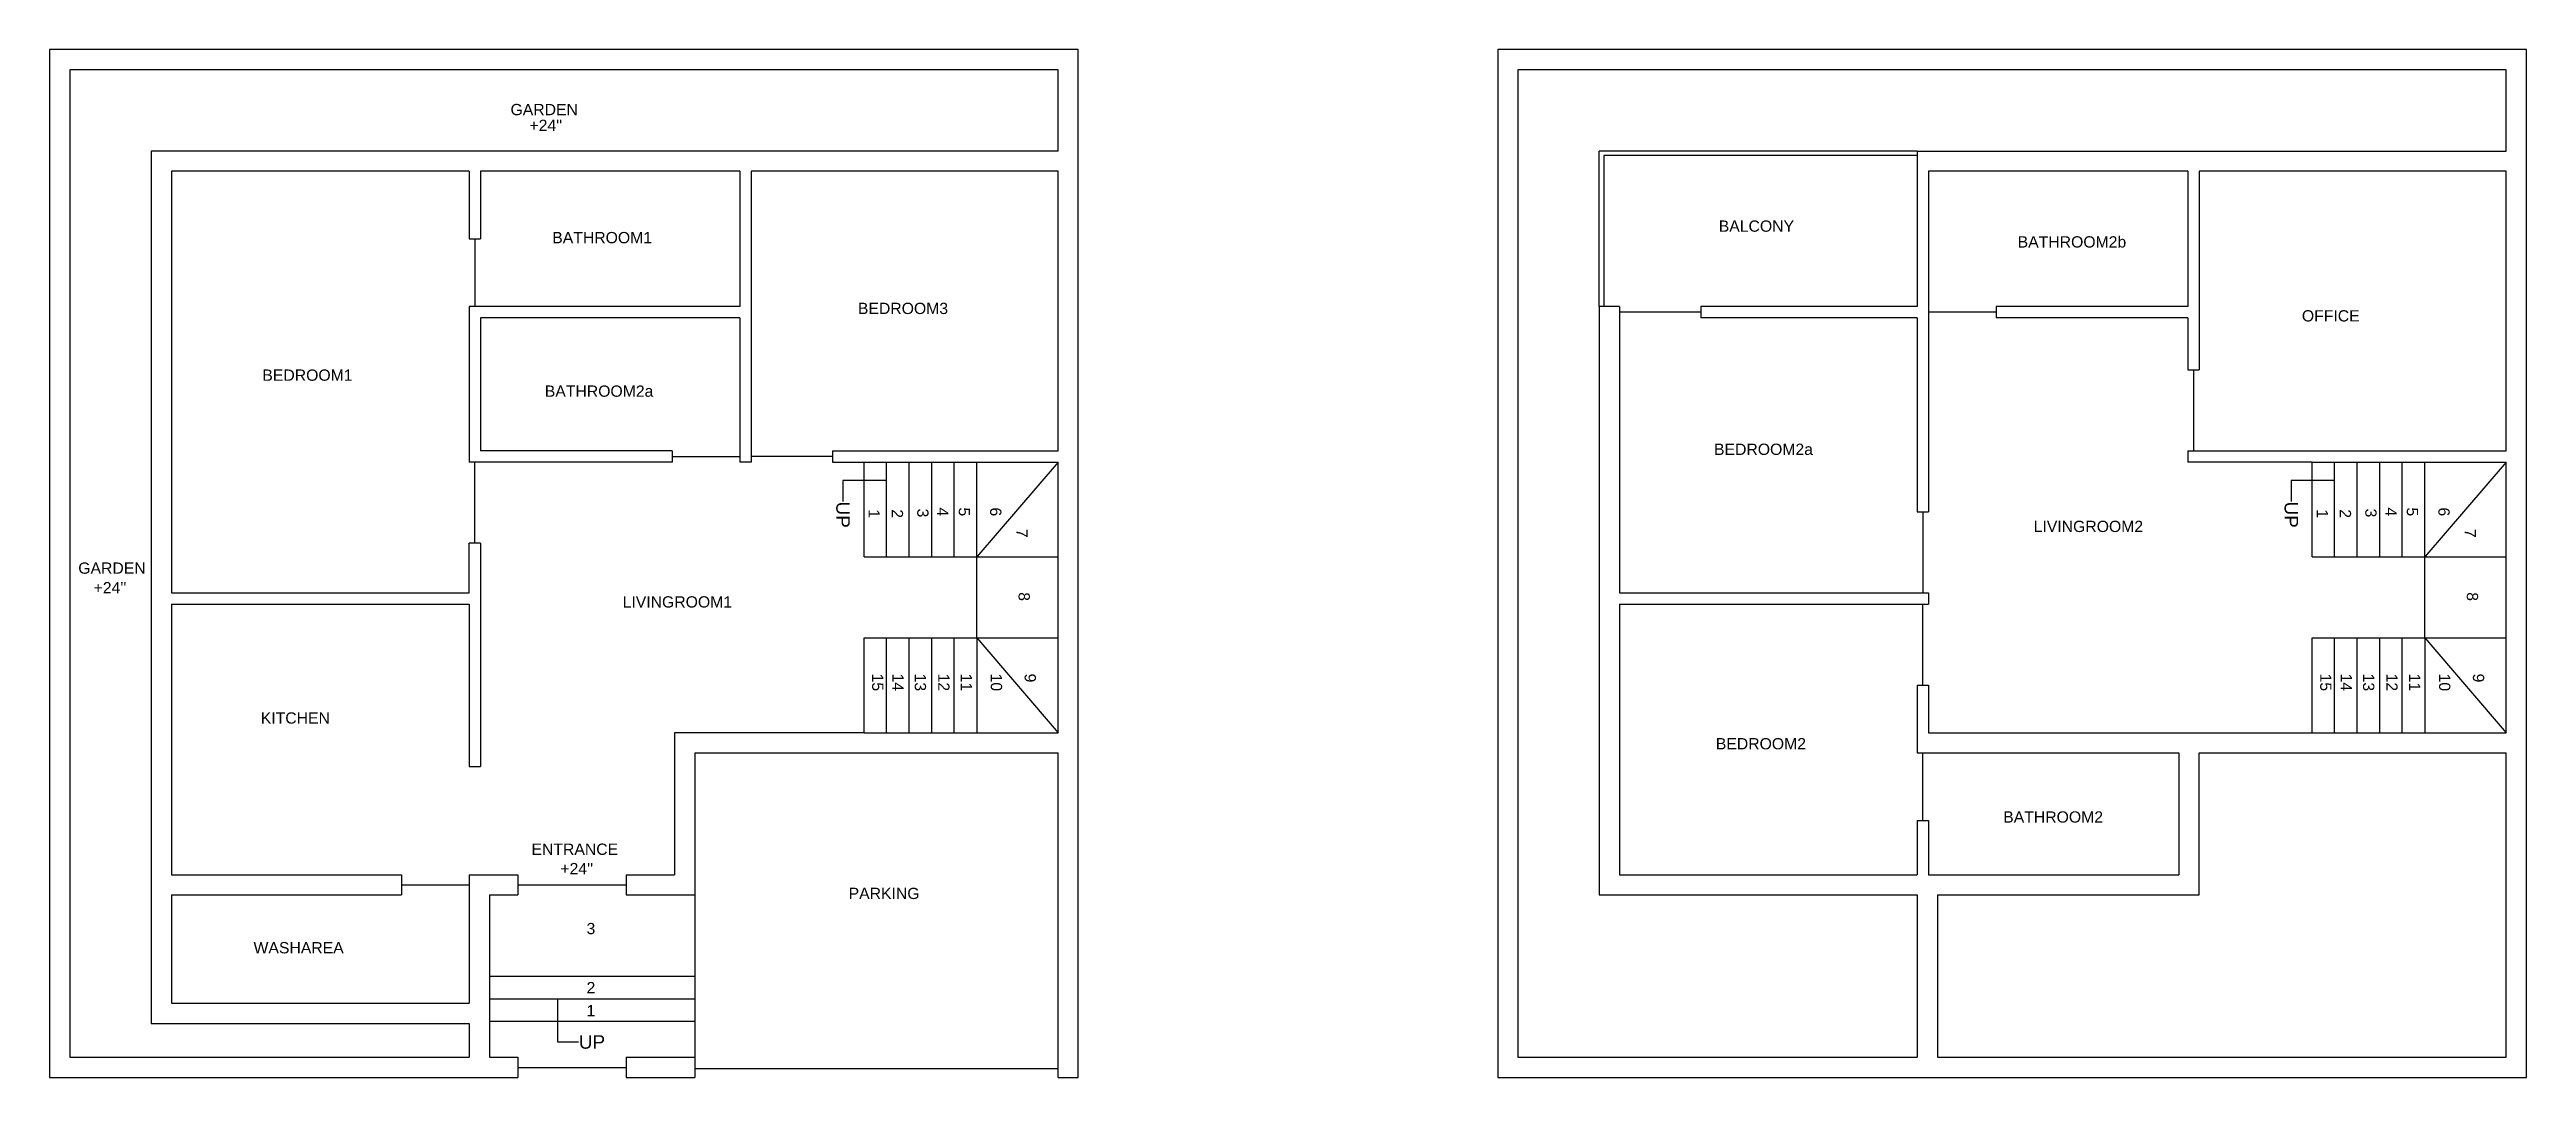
# Model space of a CAD drawing. Header units: feet. Extents: x 22 to 1120, y 10 to 466.
import ezdxf
from ezdxf import colors
from ezdxf.entities.mleader import LeaderData, LeaderLine
from ezdxf.math import Vec2, Vec3

# ---------------------------------------------------------------- set-up
doc = ezdxf.new("R2010")
doc.units = ezdxf.units.FT
doc.header["$MEASUREMENT"] = 0
for name, color, linetype in [('Balcony', 7, 'Continuous'), ('BathRoom1', 7, 'Continuous'), ('BathRoom2', 7, 'Continuous'), ('BathRoom2a', 7, 'Continuous'), ('BathRoom2b', 7, 'Continuous'), ('BedRoom1', 7, 'Continuous'), ('BedRoom2', 7, 'Continuous'), ('BedRoom2a', 7, 'Continuous'), ('BedRoom3', 7, 'Continuous'), ('Boundary', 7, 'Continuous'), ('Door2.6fD.Panel', 7, 'Continuous'), ('Door3fD.Panel', 7, 'Continuous'), ('Door4fD.Panel', 7, 'Continuous'), ('Entrance_Staircase', 7, 'Continuous'), ('Entrance_Staircase_wall', 7, 'Continuous'), ('Garden', 7, 'Continuous'), ('Kitchen', 7, 'Continuous'), ('LivingRoom1', 7, 'Continuous'), ('LivingRoom2', 7, 'Continuous'), ('Main_gate', 7, 'Continuous'), ('Office', 7, 'Continuous'), ('Parking', 7, 'Continuous'), ('Staircase', 7, 'Continuous'), ('Staircase_innerwall', 7, 'Continuous'), ('Staircase_outertwall', 7, 'Continuous'), ('WashArea', 7, 'Continuous')]:
    doc.layers.add(name, color=color, linetype=linetype)
doc.styles.get("Standard").update_dxf_attribs({"font": 'arial.ttf'})

msp = doc.modelspace()

# ---------------------------------------------------------------- linework, layer by layer
at = {"layer": 'Balcony'}
for p, q in [((849.8, 421), (708.8, 421)), ((708.8, 352), (708.8, 421)), ((849.8, 419), (710.8, 419)), ((710.8, 419), (710.8, 352)), ((849.8, 421), (849.8, 352)), ((717.8, 352), (708.8, 352)), ((849.8, 352), (753.8, 352)), ((753.8, 352), (753.8, 347))]:
    msp.add_line(p, q, dxfattribs=at)
at = {"layer": 'BathRoom1'}
for p, q in [((327.9, 412), (212.9, 412)), ((212.9, 412), (212.9, 382)), ((327.9, 412), (327.9, 352)), ((207.9, 382), (212.9, 382)), ((327.9, 352), (207.9, 352))]:
    msp.add_line(p, q, dxfattribs=at)
at = {"layer": 'BathRoom2'}
for p, q in [((849.8, 154), (965.8, 154)), ((965.8, 154), (965.8, 100)), ((849.8, 124), (854.8, 124)), ((854.8, 124), (854.8, 100)), ((854.8, 100), (965.8, 100))]:
    msp.add_line(p, q, dxfattribs=at)
at = {"layer": 'BathRoom2a'}
for p, q in [((327.9, 347), (212.9, 347)), ((212.9, 347), (212.9, 288)), ((327.9, 347), (327.9, 283)), ((297.9, 288), (212.9, 288)), ((297.9, 288), (297.9, 283))]:
    msp.add_line(p, q, dxfattribs=at)
at = {"layer": 'BathRoom2b'}
for p, q in [((969.8, 412), (854.8, 412)), ((854.8, 412), (854.8, 347)), ((969.8, 412), (969.8, 352)), ((969.8, 352), (884.8, 352)), ((884.8, 352), (884.8, 347))]:
    msp.add_line(p, q, dxfattribs=at)
at = {"layer": 'BedRoom1'}
for p, q in [((207.9, 412), (75.9, 412)), ((75.9, 412), (75.9, 225)), ((207.9, 412), (207.9, 382)), ((207.9, 352), (207.9, 288)), ((207.9, 288), (207.9, 283)), ((212.9, 247), (207.9, 247)), ((207.9, 225), (207.9, 247)), ((75.9, 225), (207.9, 225))]:
    msp.add_line(p, q, dxfattribs=at)
at = {"layer": 'BedRoom2'}
for p, q in [((717.8, 220), (717.8, 100)), ((717.8, 220), (854.8, 220)), ((849.8, 184), (849.8, 154)), ((849.8, 184), (854.8, 184)), ((849.8, 124), (849.8, 100)), ((717.8, 100), (849.8, 100))]:
    msp.add_line(p, q, dxfattribs=at)
at = {"layer": 'BedRoom2a'}
for p, q in [((717.8, 352), (717.8, 225)), ((849.8, 347), (753.8, 347)), ((849.8, 347), (849.8, 261)), ((849.8, 261), (854.8, 261)), ((717.8, 225), (854.8, 225))]:
    msp.add_line(p, q, dxfattribs=at)
at = {"layer": 'BedRoom3'}
for p, q in [((468.9, 412), (332.9, 412)), ((332.9, 412), (332.9, 283)), ((468.9, 288), (468.9, 412)), ((368.9, 288), (368.9, 283)), ((368.9, 288), (468.9, 288)), ((332.9, 283), (327.9, 283))]:
    msp.add_line(p, q, dxfattribs=at)
at = {"layer": 'Boundary'}
for p, q in [((477.9, 466), (21.9, 466)), ((21.9, 466), (21.9, 10)), ((477.9, 10), (477.9, 466)), ((1119.8, 466), (663.8, 466)), ((663.8, 466), (663.8, 10)), ((1119.8, 10), (1119.8, 466)), ((1110.8, 457), (672.8, 457)), ((672.8, 457), (672.8, 19)), ((1110.8, 421), (1110.8, 457)), ((849.8, 421), (1110.8, 421)), ((708.8, 352), (708.8, 91)), ((974.8, 91), (974.8, 154)), ((974.8, 154), (1110.8, 154)), ((1110.8, 19), (1110.8, 154)), ((708.8, 91), (849.8, 91)), ((849.8, 91), (849.8, 19)), ((858.8, 91), (858.8, 19)), ((858.8, 91), (974.8, 91)), ((229.4, 19), (229.4, 10)), ((277.4, 19), (277.4, 10)), ((277.4, 19), (307.9, 19)), ((307.9, 19), (307.9, 10)), ((672.8, 19), (849.8, 19)), ((858.8, 19), (1110.8, 19)), ((21.9, 10), (229.4, 10)), ((277.4, 10), (307.9, 10)), ((468.9, 10), (477.9, 10)), ((663.8, 10), (1119.8, 10))]:
    msp.add_line(p, q, dxfattribs=at)
at = {"layer": 'Door2.6fD.Panel'}
for p, q in [((210.4, 382), (210.4, 352)), ((884.8, 349.5), (854.8, 349.5)), ((297.9, 285.5), (327.9, 285.5)), ((852.3, 124), (852.3, 154)), ((177.9, 95.5), (207.9, 95.5))]:
    msp.add_line(p, q, dxfattribs=at)
at = {"layer": 'Door3fD.Panel'}
for p, q in [((753.8, 349.5), (717.8, 349.5)), ((972.3, 324), (972.3, 288)), ((368.9, 285.5), (332.9, 285.5)), ((210.4, 247), (210.4, 283)), ((852.3, 261), (852.3, 225)), ((852.3, 184), (852.3, 220))]:
    msp.add_line(p, q, dxfattribs=at)
at = {"layer": 'Door4fD.Panel'}
msp.add_line((229.4, 95.5), (277.4, 95.5), dxfattribs=at)
at = {"layer": 'Entrance_Staircase'}
for p, q in [((307.9, 91), (307.9, 19)), ((216.9, 55), (307.9, 55)), ((216.9, 45), (307.9, 45)), ((216.9, 35), (307.9, 35))]:
    msp.add_line(p, q, dxfattribs=at)
at = {"layer": 'Entrance_Staircase_wall'}
for p, q in [((298.9, 163), (298.9, 100)), ((207.9, 100), (229.4, 100)), ((229.4, 100), (229.4, 91)), ((277.4, 100), (298.9, 100)), ((277.4, 100), (277.4, 91)), ((216.9, 91), (216.9, 19)), ((216.9, 91), (229.4, 91)), ((277.4, 91), (307.9, 91))]:
    msp.add_line(p, q, dxfattribs=at)
at = {"layer": 'Garden'}
for p, q in [((468.9, 457), (30.9, 457)), ((30.9, 457), (30.9, 19)), ((468.9, 421), (468.9, 457)), ((207.9, 421), (66.9, 421)), ((66.9, 421), (66.9, 34)), ((468.9, 421), (207.9, 421)), ((66.9, 34), (207.9, 34)), ((207.9, 34), (207.9, 19)), ((30.9, 19), (207.9, 19))]:
    msp.add_line(p, q, dxfattribs=at)
at = {"layer": 'Kitchen'}
for p, q in [((75.9, 220), (75.9, 100)), ((75.9, 220), (207.9, 220)), ((207.9, 220), (207.9, 148)), ((207.9, 148), (212.9, 148)), ((75.9, 100), (177.9, 100))]:
    msp.add_line(p, q, dxfattribs=at)
at = {"layer": 'LivingRoom1'}
for p, q in [((297.9, 283), (207.9, 283)), ((212.9, 247), (212.9, 148)), ((382.9, 163), (298.9, 163))]:
    msp.add_line(p, q, dxfattribs=at)
at = {"layer": 'LivingRoom2'}
for p, q in [((854.8, 347), (854.8, 261)), ((969.8, 347), (884.8, 347)), ((969.8, 347), (969.8, 324)), ((969.8, 288), (969.8, 283)), ((1024.8, 283), (969.8, 283)), ((854.8, 225), (854.8, 220)), ((854.8, 184), (854.8, 163)), ((854.8, 163), (1024.8, 163))]:
    msp.add_line(p, q, dxfattribs=at)
at = {"layer": 'Main_gate'}
for p, q in [((229.4, 14.5), (277.4, 14.5)), ((307.9, 14), (468.9, 14))]:
    msp.add_line(p, q, dxfattribs=at)
at = {"layer": 'Office'}
for p, q in [((1110.8, 412), (974.8, 412)), ((974.8, 412), (974.8, 324)), ((1110.8, 288), (1110.8, 412)), ((969.8, 324), (974.8, 324)), ((969.8, 288), (1110.8, 288))]:
    msp.add_line(p, q, dxfattribs=at)
at = {"layer": 'Parking'}
for p, q in [((307.9, 154), (307.9, 91)), ((307.9, 154), (468.9, 154)), ((468.9, 10), (468.9, 154)), ((216.9, 19), (229.4, 19))]:
    msp.add_line(p, q, dxfattribs=at)
at = {"layer": 'Staircase'}
for p, q in [((382.9, 241), (382.9, 283)), ((392.9, 241), (392.9, 283)), ((402.9, 241), (402.9, 283)), ((412.9, 241), (412.9, 283)), ((422.9, 241), (422.9, 283)), ((468.9, 283), (432.9, 241)), ((432.9, 241), (432.9, 283)), ((1024.8, 241), (1024.8, 283)), ((1034.8, 241), (1034.8, 283)), ((1044.8, 241), (1044.8, 283)), ((1054.8, 241), (1054.8, 283)), ((1064.8, 241), (1064.8, 283)), ((1110.8, 283), (1074.8, 241)), ((1074.8, 241), (1074.8, 283)), ((432.9, 241), (468.9, 241)), ((1074.8, 241), (1110.8, 241)), ((382.9, 163), (382.9, 205)), ((392.9, 163), (392.9, 205)), ((402.9, 163), (402.9, 205)), ((412.9, 163), (412.9, 205)), ((422.9, 163), (422.9, 205)), ((432.9, 205), (468.9, 163)), ((432.9, 205), (468.9, 205)), ((432.9, 205), (432.9, 163)), ((1024.8, 163), (1024.8, 205)), ((1034.8, 163), (1034.8, 205)), ((1044.8, 163), (1044.8, 205)), ((1054.8, 163), (1054.8, 205)), ((1064.8, 163), (1064.8, 205)), ((1074.8, 205), (1110.8, 163)), ((1074.8, 205), (1110.8, 205)), ((1074.8, 205), (1074.8, 163))]:
    msp.add_line(p, q, dxfattribs=at)
at = {"layer": 'Staircase_innerwall'}
for p, q in [((382.9, 241), (432.9, 241)), ((432.9, 205), (432.9, 241)), ((1024.8, 241), (1074.8, 241)), ((1074.8, 205), (1074.8, 241)), ((382.9, 205), (432.9, 205)), ((1024.8, 205), (1074.8, 205))]:
    msp.add_line(p, q, dxfattribs=at)
at = {"layer": 'Staircase_outertwall'}
for p, q in [((368.9, 283), (468.9, 283)), ((468.9, 163), (468.9, 283)), ((1024.8, 283), (1110.8, 283)), ((1110.8, 163), (1110.8, 283)), ((382.9, 163), (468.9, 163)), ((1024.8, 163), (1110.8, 163))]:
    msp.add_line(p, q, dxfattribs=at)
at = {"layer": 'WashArea'}
for p, q in [((177.9, 100), (177.9, 91)), ((207.9, 100), (207.9, 43)), ((75.9, 91), (75.9, 43)), ((75.9, 91), (177.9, 91)), ((75.9, 43), (207.9, 43))]:
    msp.add_line(p, q, dxfattribs=at)

# ---------------------------------------------------------------- texts
at = {"layer": 'Balcony', "insert": (761.8, 390.2), "char_height": 5, "width": 33.942, "attachment_point": 1}
msp.add_mtext('BALCONY', dxfattribs=at)
at = {"layer": 'BathRoom1', "insert": (244.7, 385.1), "char_height": 5, "width": 33.801, "attachment_point": 1}
msp.add_mtext('BATHROOM1', dxfattribs=at)
at = {"layer": 'BathRoom2', "insert": (887.9, 128.1), "char_height": 5, "width": 33.942, "attachment_point": 1}
msp.add_mtext('BATHROOM2', dxfattribs=at)
at = {"layer": 'BathRoom2a', "insert": (241.4, 317), "char_height": 5, "width": 33.942, "attachment_point": 1}
msp.add_mtext('BATHROOM2a', dxfattribs=at)
at = {"layer": 'BathRoom2b', "insert": (894.3, 383.2), "char_height": 5, "width": 33.942, "attachment_point": 1}
msp.add_mtext('BATHROOM2b', dxfattribs=at)
at = {"layer": 'BedRoom1', "insert": (116.2, 324.1), "char_height": 5, "width": 33.942, "attachment_point": 1}
msp.add_mtext('BEDROOM1', dxfattribs=at)
at = {"layer": 'BedRoom2', "insert": (760.5, 160.6), "char_height": 5, "width": 33.942, "attachment_point": 1}
msp.add_mtext('BEDROOM2', dxfattribs=at)
at = {"layer": 'BedRoom2a', "insert": (759.7, 291.2), "char_height": 5, "width": 33.942, "attachment_point": 1}
msp.add_mtext('BEDROOM2a', dxfattribs=at)
at = {"layer": 'BedRoom3', "insert": (380.2, 353.7), "char_height": 5, "width": 33.942, "attachment_point": 1}
msp.add_mtext('BEDROOM3', dxfattribs=at)
at = {"layer": 'Entrance_Staircase', "char_height": 5, "width": 33.942, "attachment_point": 1}
for s, insert in [("+24''", (234.6, 434.9)), ("+24''", (41.4, 229.8)), ('ENTRANCE', (235.5, 113.8)), ("+24''", (248.3, 105.2)), ('3', (259.9, 78.6)), ('2', (259.9, 52.4)), ('1', (259.9, 42.2))]:
    msp.add_mtext(s, dxfattribs=dict(at, insert=insert))
at = {"layer": 'Garden', "char_height": 5, "width": 33.942, "attachment_point": 1}
for insert in [(226.2, 441.9), (34.6, 238.5)]:
    msp.add_mtext('GARDEN', dxfattribs=dict(at, insert=insert))
at = {"layer": 'Kitchen', "insert": (115.5, 172), "char_height": 5, "width": 33.942, "attachment_point": 1}
msp.add_mtext('KITCHEN ', dxfattribs=at)
at = {"layer": 'LivingRoom1', "insert": (275.9, 223.5), "char_height": 5, "width": 33.942, "attachment_point": 1}
msp.add_mtext('LIVINGROOM1', dxfattribs=at)
at = {"layer": 'LivingRoom2', "insert": (901.4, 257), "char_height": 5, "width": 33.942, "attachment_point": 1}
msp.add_mtext('LIVINGROOM2', dxfattribs=at)
at = {"layer": 'Office', "insert": (1020.3, 350.4), "char_height": 5, "width": 33.942, "attachment_point": 1}
msp.add_mtext('OFFICE', dxfattribs=at)
at = {"layer": 'Parking', "insert": (376.1, 94.2), "char_height": 5, "width": 33.942, "attachment_point": 1}
msp.add_mtext('PARKING', dxfattribs=at)
at = {"layer": 'Staircase', "char_height": 5, "width": 33.942, "attachment_point": 1, "rotation": 270}
for s, insert in [('1', (389.9, 262.1)), ('2', (400.2, 262.1)), ('3', (411.5, 262.4)), ('4', (420.3, 262.9)), ('5', (429.9, 262.9)), ('6', (443.8, 262.9)), ('7', (455.4, 253.4)), ('1', (1031.9, 262.1)), ('2', (1042.1, 262.1)), ('3', (1053.4, 262.4)), ('4', (1062.3, 262.9)), ('5', (1071.8, 262.9)), ('6', (1085.8, 262.9)), ('7', (1097.4, 253.4)), ('8', (456.4, 225.3)), ('8', (1098.4, 225.3)), ('15', (391.5, 189.2)), ('14', (400.5, 189.2)), ('13', (410.4, 189.2)), ('12', (420.8, 189.2)), ('11', (430.8, 189.2)), ('10', (444.1, 189.2)), ('9', (459.1, 189.2)), ('15', (1033.4, 189.2)), ('14', (1042.5, 189.2)), ('13', (1052.4, 189.2)), ('12', (1062.7, 189.2)), ('11', (1072.8, 189.2)), ('10', (1086.1, 189.2)), ('9', (1101.1, 189.2))]:
    msp.add_mtext(s, dxfattribs=dict(at, insert=insert))
at = {"layer": 'WashArea', "insert": (112.3, 70.1), "char_height": 5, "width": 33.942, "attachment_point": 1}
msp.add_mtext('WASHAREA ', dxfattribs=at)

# ---------------------------------------------------------------- leaders
at = {"layer": 'Entrance_Staircase'}
ml = msp.add_multileader_mtext('Standard', dxfattribs=at)
ml.set_content('UP', color=256)
ml.set_leader_properties()
ml.build(insert=Vec2(0, 0))
ml.multileader.update_dxf_attribs({"dogleg_length": 0.36, "arrow_head_size": 0.18})
ctx = ml.context
ctx.base_point, ctx.char_height, ctx.arrow_head_size, ctx.landing_gap_size, ctx.plane_origin = Vec3(256.4, 25.8), 6, 0.18, 0.09, Vec3(247, 35.2)
notes = []
notes.append((ctx, [(0, (1, 1, 0), (247, 25.8), (1, 0), 9.36, [(0, [(247, 45.2)], 0, [])])]))
ctx.mtext.insert, ctx.mtext.rotation, ctx.mtext.flow_direction = Vec3(256.5, 28.8), 6.283185, 5
at = {"layer": 'Staircase'}
ml = msp.add_multileader_mtext('Standard', dxfattribs=at)
ml.set_content('UP', color=256)
ml.set_leader_properties()
ml.build(insert=Vec2(0, 0))
ml.multileader.update_dxf_attribs({"dogleg_length": 0.36, "arrow_head_size": 0.18})
ctx = ml.context
ctx.base_point, ctx.char_height, ctx.arrow_head_size, ctx.landing_gap_size, ctx.plane_origin, ctx.plane_x_axis, ctx.plane_y_axis = Vec3(373.5, 265.6), 6, 0.18, 0.09, Vec3(382.9, 274.9), Vec3(0, -1), Vec3(1, 0)
notes.append((ctx, [(0, (1, 1, 0), (373.5, 274.9), (0, -1), 9.36, [(0, [(392.9, 274.9)], 0, [])])]))
ctx.mtext.insert, ctx.mtext.text_direction, ctx.mtext.rotation, ctx.mtext.flow_direction = Vec3(376.6, 265.5), Vec3(0, -1), 4.712389, 5
ml = msp.add_multileader_mtext('Standard', dxfattribs=at)
ml.set_content('UP', color=256)
ml.set_leader_properties()
ml.build(insert=Vec2(0, 0))
ml.multileader.update_dxf_attribs({"dogleg_length": 0.36, "arrow_head_size": 0.18})
ctx = ml.context
ctx.base_point, ctx.char_height, ctx.arrow_head_size, ctx.landing_gap_size, ctx.plane_origin, ctx.plane_x_axis, ctx.plane_y_axis = Vec3(1015.5, 265.6), 6, 0.18, 0.09, Vec3(1024.9, 274.9), Vec3(0, -1), Vec3(1, 0)
notes.append((ctx, [(0, (1, 1, 0), (1015.5, 274.9), (0, -1), 9.36, [(0, [(1034.9, 274.9)], 0, [])])]))
ctx.mtext.insert, ctx.mtext.text_direction, ctx.mtext.rotation, ctx.mtext.flow_direction = Vec3(1018.6, 265.5), Vec3(0, -1), 4.712389, 5
for ctx, leaders in notes:
    for number, flags, end, landing, length, lines in leaders:
        leader = LeaderData()
        leader.index, (leader.has_last_leader_line, leader.has_dogleg_vector, leader.attachment_direction) = number, flags
        leader.last_leader_point, leader.dogleg_vector, leader.dogleg_length = Vec3(end), Vec3(landing), length
        for number, points, colour, breaks in lines:
            line = LeaderLine()
            line.index, line.vertices, line.color, line.breaks = number, Vec3.list(points), colors.encode_raw_color(colour), breaks
            leader.lines.append(line)
        ctx.leaders.append(leader)

doc.saveas('drawing.dxf')
